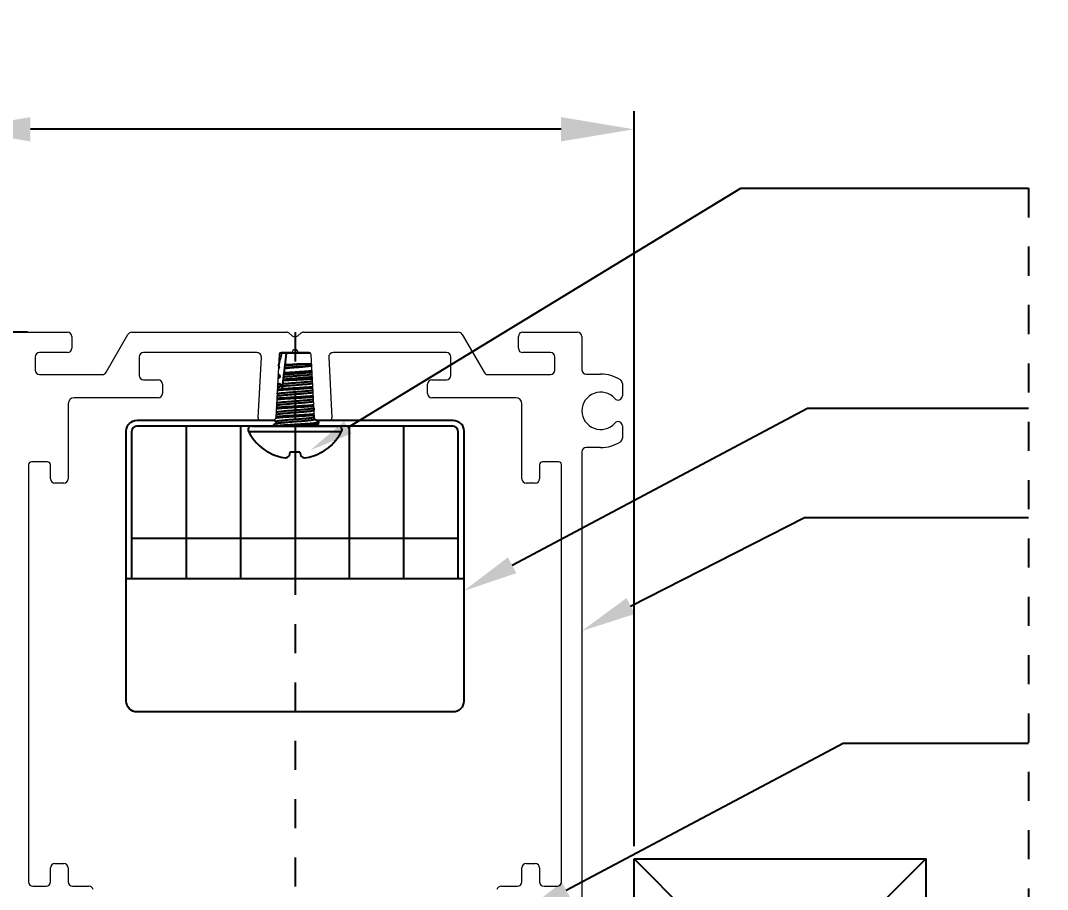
# Model space of a CAD drawing. Extents: x -5.1 to 5.8, y -1.4 to 4.6.
# Drawn here: x -0.941 to 2.579, y 1.59 to 4.568 of the extents above; entities that cross this region are included whole.
import ezdxf
from ezdxf import colors
from ezdxf.entities.mleader import LeaderData, LeaderLine
from ezdxf.math import Vec2, Vec3

# ---------------------------------------------------------------- set-up
doc = ezdxf.new("R2010")
doc.units = 0
doc.header["$LTSCALE"] = 0.5
doc.header["$MEASUREMENT"] = 0
doc.linetypes.add('PHANTOM', pattern=[0.5, 0.25, -0.05, 0.05, -0.05, 0.05, -0.05])
doc.layers.get('Defpoints').update_dxf_attribs({"linetype": 'CONTINUOUS'})
for name, color, linetype in [('Ceiling', 42, 'CONTINUOUS'), ('Driver', 210, 'CONTINUOUS'), ('FAB DWG', 221, 'CONTINUOUS'), ('Hardware', 242, 'CONTINUOUS'), ('Housing', 150, 'CONTINUOUS')]:
    doc.layers.add(name, color=color, linetype=linetype)
doc.layers.add('Construction', color=60, linetype='PHANTOM', plot=False)
doc.layers.add('CUST DWG', color=60, linetype='CONTINUOUS', lineweight=20)
doc.styles.add('LSAD_Standard', font='arial.ttf')
doc.styles.get("Standard").update_dxf_attribs({"font": 'arial.ttf'})
doc.dimstyles.new('LSAD_CustDims', dxfattribs={"dimtxt": 1, "dimasz": 1, "dimexe": 0.0625, "dimexo": 0.042969, "dimgap": 0.0625, "dimtad": 0, "dimtih": 1, "dimtoh": 1, "dimdec": 3, "dimzin": 0, "dimdsep": 46, "dimlunit": 4, "dimtxsty": 'Standard', "dimcen": 0.125, "dimclrd": 256, "dimclre": 256, "dimclrt": 256, "dimadec": 0, "dimazin": 0, "dimtfac": 1, "dimtdec": 3, "dimtix": 1, "dimtofl": 0, "dimtmove": 0, "dimatfit": 3, "dimfxl": 1, "dimfrac": 2, "dimtolj": 1, "dimtzin": 0, "dimarcsym": 0})

# ---------------------------------------------------------------- blocks, each defined once
blk = doc.blocks.new('*D0')
at = {"layer": 'CUST DWG', "lineweight": -2, "ltscale": 0.5, "transparency": 16777216}
for p, q in [((-0.9174, 3.5), (-3.4428, 3.5)), ((-3.3803, 3.25), (-3.3803, 1.3926)), ((-3.3803, 0.2501), (-3.3803, 1.0089)), ((-1.5114, 0.0001), (-3.4428, 0.0001))]:
    blk.add_line(p, q, dxfattribs=at)
at = {"layer": 'CUST DWG', "ltscale": 0.5, "transparency": 16777216}
for points in [[(-3.422, 3.25), (-3.3387, 3.25), (-3.3803, 3.5)], [(-3.422, 0.2501), (-3.3387, 0.2501), (-3.3803, 0.0001)]]:
    blk.add_solid(points, dxfattribs=at)
at = {"layer": 'Defpoints', "color": 0, "ltscale": 0.5, "transparency": 16777216}
for p in [(-3.3803, 3.5), (-0.8744, 3.5), (-1.4684, 0.0001)]:
    blk.add_point(p, dxfattribs=at)
at = {"layer": 'CUST DWG', "ltscale": 0.5, "transparency": 16777216, "insert": (-3.3803, 1.2007), "char_height": 0.25, "attachment_point": 5}
blk.add_mtext('\\A1;3 1/2"', dxfattribs=at)
blk = doc.blocks.new('*D3')
at = {"layer": 'CUST DWG', "lineweight": -2, "ltscale": 0.5, "transparency": 16777216}
for p, q in [((-1.1569, 1.738), (-1.1569, 4.2581)), ((1.1619, 1.738), (1.1619, 4.2581)), ((-1.1569, 4.1956), (-1.4069, 4.1956)), ((0.9119, 4.1956), (-0.9069, 4.1956))]:
    blk.add_line(p, q, dxfattribs=at)
at = {"layer": 'CUST DWG', "ltscale": 0.5, "transparency": 16777216}
for points in [[(-0.9069, 4.2372), (-0.9069, 4.1539), (-1.1569, 4.1956)], [(0.9119, 4.2372), (0.9119, 4.1539), (1.1619, 4.1956)]]:
    blk.add_solid(points, dxfattribs=at)
at = {"layer": 'Defpoints', "color": 0, "ltscale": 0.5, "transparency": 16777216}
for p in [(-1.1569, 4.1956), (-1.1569, 1.695), (1.1619, 1.695)]:
    blk.add_point(p, dxfattribs=at)
at = {"layer": 'CUST DWG', "ltscale": 0.5, "transparency": 16777216, "insert": (-2.6509, 4.1956), "char_height": 0.25, "width": 2.478659, "attachment_point": 5}
blk.add_mtext('\\A1;2 3/8" CEILING OPENING', dxfattribs=at)

msp = doc.modelspace()

# ---------------------------------------------------------------- linework, layer by layer
at = {"layer": 'Ceiling', "ltscale": 0.5, "transparency": 16777216}
for p, q in [((1.1619, 1.695), (2.1619, 0.695)), ((2.1619, 1.695), (1.1619, 0.695))]:
    msp.add_line(p, q, dxfattribs=at)
msp.add_lwpolyline([(1.1619, 1.695), (2.1619, 1.695), (2.1619, 0.695), (1.1619, 0.695)], close=True, dxfattribs=at)
at = {"layer": 'Construction', "ltscale": 0.5, "transparency": 16777216}
for p, q in [((2.514, 3.9933), (2.5139, -1.27)), ((0, 3.4996), (0, 0))]:
    msp.add_line(p, q, dxfattribs=at)
at = {"layer": 'Driver', "transparency": 16777216}
for p, q in [((0.5408, 3.1784), (-0.5422, 3.1784)), ((-0.3731, 3.1784), (-0.3731, 2.6551)), ((-0.1869, 3.1784), (-0.1869, 2.6551)), ((0, 3.1784), (0, 2.6551)), ((0.1855, 3.1784), (0.1855, 2.6551)), ((0.3717, 3.1784), (0.3717, 2.6551)), ((-0.5592, 2.6551), (-0.5592, 3.1614)), ((0.5578, 3.1614), (0.5578, 2.6551)), ((0.5578, 2.7931), (-0.5592, 2.7931)), ((0.5778, 2.6551), (-0.5792, 2.6551))]:
    msp.add_line(p, q, dxfattribs=at)
msp.add_lwpolyline([(0.0716, 3.1984), (0.5415, 3.1984, -0.414214), (0.5785, 3.1614), (0.5785, 2.2354, -0.414214), (0.5415, 2.1984), (-0.5415, 2.1984, -0.414214), (-0.5785, 2.2354), (-0.5785, 3.1614, -0.414214), (-0.5415, 3.1984), (-0.0732, 3.1984)], format="xyb", dxfattribs=at)
for centre, start, end in [((-0.5422, 3.1614), 90, 180), ((0.5408, 3.1614), 0, 90)]:
    msp.add_arc(centre, 0.017, start, end, dxfattribs=at)
at = {"layer": 'Hardware', "linetype": 'Continuous', "lineweight": 25, "transparency": 16777216}
for p, q in [((-0.0462, 3.4284), (-0.0523, 3.4284)), ((-0.0289, 3.4284), (-0.0462, 3.4284)), ((0.0523, 3.4284), (-0.0289, 3.4284)), ((-0.035, 3.3787), (-0.034, 3.3866)), ((0.0566, 3.391), (0.0226, 3.391)), ((-0.0389, 3.347), (-0.0379, 3.355)), ((-0.0372, 3.3604), (-0.0353, 3.3765)), ((-0.0428, 3.3154), (-0.0418, 3.3233)), ((-0.0405, 3.3336), (-0.0399, 3.3392)), ((-0.0443, 3.3034), (-0.0612, 3.3034)), ((-0.0443, 3.3034), (-0.0439, 3.3064)), ((0.0651, 3.2331), (0.0651, 3.2405)), ((0.0651, 3.2018), (0.0651, 3.2093)), ((-0.148, 3.1784), (0.148, 3.1784)), ((-0.0651, 3.194), (-0.0651, 3.1866)), ((0.082, 3.1881), (0.082, 3.1921)), ((-0.1595, 3.1592), (0.1595, 3.1592)), ((-0.0948, 3.0903), (-0.0933, 3.0903)), ((-0.0193, 3.0758), (-0.0167, 3.0903)), ((-0.0167, 3.0903), (0.0167, 3.0903)), ((0.0167, 3.0903), (0.0193, 3.0758)), ((0.0933, 3.0903), (0.0948, 3.0903))]:
    msp.add_line(p, q, dxfattribs=at)
for centre, radius, start, end in [((-0.148, 3.1653), 0.013, 90, 207.9938), ((0.148, 3.1653), 0.013, 332.0062, 90), ((0, 3.244), 0.1806, 207.9938, 238.3387), ((0, 3.244), 0.1806, 301.6613, 332.0062), ((-0.0004, 3.2462), 0.1815, 239.229, 249.8813), ((-0.0169, 3.2198), 0.1512, 252.3082, 263.939), ((-0.0439, 3.1111), 0.0431, 284.8076, 304.868), ((0.0439, 3.1111), 0.0431, 235.132, 255.1924), ((0.0169, 3.2198), 0.1512, 276.061, 287.6918), ((0.0004, 3.2462), 0.1815, 290.1187, 300.771)]:
    msp.add_arc(centre, radius, start, end, dxfattribs=at)
for start_param, end_param in [(5.267834, 5.285097), (5.338078, 5.356179), (5.412021, 5.431208)]:
    msp.add_ellipse((0, 3.6638), major_axis=(0, -0.5301), ratio=0.122785, start_param=start_param, end_param=end_param, dxfattribs=at)
for points in [[(-0.0462, 3.4284), (-0.0499, 3.414), (-0.0536, 3.3996), (-0.0573, 3.3851)], [(-0.034, 3.3873), (-0.0323, 3.401), (-0.0306, 3.4147), (-0.0289, 3.4284)], [(-0.0573, 3.3851), (-0.0567, 3.3848), (-0.056, 3.3846), (-0.0553, 3.3843)], [(-0.057, 3.384), (-0.0564, 3.3841), (-0.0559, 3.3842), (-0.0553, 3.3843)], [(-0.034, 3.3866), (-0.034, 3.3868), (-0.034, 3.387), (-0.034, 3.3873)], [(0.0226, 3.391), (0.0153, 3.3905), (0.0078, 3.39), (0, 3.3896)], [(0, 3.3893), (0.0074, 3.3898), (0.0152, 3.3904), (0.0226, 3.391)], [(-0.0593, 3.3561), (-0.0571, 3.3551), (-0.055, 3.3542), (-0.0528, 3.3533)], [(-0.0521, 3.3456), (-0.0544, 3.3444), (-0.0568, 3.3431), (-0.0592, 3.3418)], [(-0.0547, 3.3765), (-0.0556, 3.376), (-0.0565, 3.3755), (-0.0574, 3.375)], [(-0.0574, 3.3762), (-0.0565, 3.3763), (-0.0556, 3.3764), (-0.0547, 3.3765)], [(-0.0353, 3.3765), (-0.0352, 3.3772), (-0.0351, 3.3779), (-0.035, 3.3787)], [(-0.0605, 3.3267), (-0.057, 3.3252), (-0.0534, 3.3238), (-0.0498, 3.3224)], [(-0.0603, 3.321), (-0.0577, 3.3215), (-0.0543, 3.3219), (-0.0498, 3.3224)], [(-0.0399, 3.3392), (-0.0277, 3.3402), (-0.0139, 3.3413), (0, 3.3423)], [(0.0645, 3.2402), (0.0645, 3.2402), (0.0645, 3.2402), (0.0646, 3.2402)], [(-0.0645, 3.2182), (-0.0649, 3.2179), (-0.0654, 3.2176), (-0.0658, 3.2174)], [(-0.0654, 3.2251), (-0.0653, 3.225), (-0.0652, 3.225), (-0.0651, 3.2249)], [(0.0645, 3.2089), (0.0651, 3.2093), (0.0656, 3.2096), (0.0662, 3.2099)]]:
    msp.add_open_spline(points, degree=3, dxfattribs=at)
for points, knots in [([(-0.0353, 3.3765), (-0.0299, 3.377), (-0.0242, 3.3776), (-0.0124, 3.3786), (-0.0062, 3.3792), (0, 3.3796)], [0, 0, 0, 0, 0.5, 0.5, 1, 1, 1, 1]), ([(-0.035, 3.3787), (-0.0297, 3.3792), (-0.0239, 3.3797), (-0.012, 3.3806), (-0.0059, 3.3811), (0, 3.3815)], [0, 0, 0, 0, 0.5, 0.5, 1, 1, 1, 1]), ([(0, 3.3896), (-0.006, 3.3892), (-0.0118, 3.3888), (-0.0233, 3.3881), (-0.0288, 3.3877), (-0.034, 3.3873)], [0, 0, 0, 0, 0.5, 0.5, 1, 1, 1, 1]), ([(-0.034, 3.3866), (-0.0288, 3.3871), (-0.0232, 3.3876), (-0.0116, 3.3885), (-0.0057, 3.3889), (0, 3.3893)], [0, 0, 0, 0, 0.5, 0.5, 1, 1, 1, 1]), ([(0, 3.3815), (0.0081, 3.3821), (0.0167, 3.3827), (0.0328, 3.3841), (0.0402, 3.3848), (0.0492, 3.3858), (0.0519, 3.3861), (0.0551, 3.3865), (0.056, 3.3867), (0.0568, 3.3868)], [0, 0, 0, 0, 0.25, 0.25, 0.5, 0.5, 0.625, 0.625, 0.675609, 0.675609, 0.675609, 0.675609]), ([(0, 3.3796), (0.0018, 3.3798), (0.0055, 3.3801), (0.0109, 3.3805), (0.0163, 3.381), (0.0217, 3.3815), (0.0269, 3.382), (0.0319, 3.3826), (0.0368, 3.3831), (0.0414, 3.3836), (0.0456, 3.3841), (0.0495, 3.3846), (0.0531, 3.3852), (0.0555, 3.3855), (0.0567, 3.3857), (0.0569, 3.3857)], [0, 0, 0, 0, 0.048648, 0.0972962, 0.1472754, 0.1972547, 0.2473158, 0.2973769, 0.3488876, 0.4003983, 0.4505383, 0.5006782, 0.5522771, 0.6038759, 0.6151307, 0.6151307, 0.6151307, 0.6151307]), ([(-0.059, 3.3446), (-0.0583, 3.3448), (-0.0562, 3.3451), (-0.0536, 3.3454), (-0.0521, 3.3456)], [0.5877593, 0.5877593, 0.5877593, 0.5877593, 0.7529688, 1, 1, 1, 1]), ([(-0.0586, 3.3525), (-0.0584, 3.3526), (-0.0582, 3.3526), (-0.0564, 3.3529), (-0.0547, 3.3531), (-0.0528, 3.3533)], [0.7097901, 0.7097901, 0.7097901, 0.7097901, 0.75, 0.75, 1, 1, 1, 1]), ([(-0.0399, 3.3392), (-0.0398, 3.3396), (-0.0398, 3.34), (-0.0397, 3.3404), (-0.0396, 3.3411), (-0.0395, 3.3419), (-0.0394, 3.3427), (-0.0392, 3.3442), (-0.0391, 3.3456), (-0.0389, 3.347)], [0.0000695081, 0.0000695081, 0.0000695081, 0.0000695081, 0.0001386637, 0.0001386637, 0.0001386637, 0.0002773283, 0.0002773283, 0.0002773283, 0.0005446923, 0.0005446923, 0.0005446923, 0.0005446923]), ([(-0.0389, 3.347), (-0.0332, 3.3476), (-0.0268, 3.3482), (-0.0135, 3.3493), (-0.0066, 3.3498), (0, 3.3503)], [0, 0, 0, 0, 0.5, 0.5, 1, 1, 1, 1]), ([(-0.0379, 3.355), (-0.0378, 3.3561), (-0.0376, 3.3572), (-0.0375, 3.3583), (-0.0374, 3.359), (-0.0373, 3.3597), (-0.0372, 3.3604)], [0, 0, 0, 0, 0.0001874354, 0.0001874354, 0.0001874354, 0.0003074882, 0.0003074882, 0.0003074882, 0.0003074882]), ([(-0.0379, 3.355), (-0.0323, 3.3555), (-0.0261, 3.3561), (-0.0131, 3.3571), (-0.0064, 3.3576), (0, 3.3581)], [0, 0, 0, 0, 0.5, 0.5, 1, 1, 1, 1]), ([(0, 3.3627), (-0.0065, 3.3624), (-0.013, 3.362), (-0.0256, 3.3612), (-0.0316, 3.3608), (-0.0372, 3.3604)], [0, 0, 0, 0, 0.5, 0.5, 1, 1, 1, 1]), ([(0.0579, 3.3667), (0.0575, 3.3667), (0.0559, 3.3665), (0.0529, 3.3663), (0.0487, 3.3659), (0.0441, 3.3655), (0.0392, 3.3652), (0.034, 3.3648), (0.0286, 3.3644), (0.0228, 3.364), (0.0162, 3.3636), (0.0085, 3.3632), (0.0029, 3.3629), (0, 3.3627)], [0.4022484, 0.4022484, 0.4022484, 0.4022484, 0.419958, 0.4726258, 0.5252936, 0.5794574, 0.6336212, 0.686859, 0.7400967, 0.7948807, 0.8496647, 0.9243125, 1, 1, 1, 1]), ([(0, 3.3581), (0.0028, 3.3583), (0.0083, 3.3587), (0.0167, 3.3593), (0.0248, 3.36), (0.0326, 3.3607), (0.0399, 3.3614), (0.0463, 3.362), (0.0519, 3.3627), (0.0556, 3.3632), (0.0575, 3.3634), (0.058, 3.3635)], [0, 0, 0, 0, 0.0884382, 0.1792117, 0.2716125, 0.3648493, 0.4580862, 0.550487, 0.6412605, 0.7296987, 0.7674109, 0.7674109, 0.7674109, 0.7674109]), ([(0, 3.3503), (0.0081, 3.3508), (0.0167, 3.3515), (0.0328, 3.3529), (0.0402, 3.3536), (0.0492, 3.3546), (0.0519, 3.3549), (0.0558, 3.3554), (0.0572, 3.3556), (0.0585, 3.3558)], [0, 0, 0, 0, 0.25, 0.25, 0.5, 0.5, 0.625, 0.625, 0.7115716, 0.7115716, 0.7115716, 0.7115716]), ([(0, 3.3423), (0.0036, 3.3425), (0.0091, 3.3429), (0.0164, 3.3435), (0.022, 3.3439), (0.0279, 3.3444), (0.0338, 3.3449), (0.0396, 3.3454), (0.0451, 3.346), (0.0502, 3.3465), (0.0548, 3.347), (0.0576, 3.3473), (0.0589, 3.3475)], [0, 0, 0, 0, 0.0834251, 0.1260067, 0.1685884, 0.2182514, 0.2679144, 0.3190165, 0.3701187, 0.4198424, 0.4695662, 0.5164043, 0.5164043, 0.5164043, 0.5164043]), ([(-0.049, 3.3147), (-0.0524, 3.313), (-0.0557, 3.3113), (-0.0591, 3.3095), (-0.0597, 3.3092), (-0.0603, 3.3089), (-0.061, 3.3086)], [0, 0, 0, 0, 0.0002885862, 0.0002885862, 0.0002885862, 0.0003427105, 0.0003427105, 0.0003427105, 0.0003427105]), ([(-0.0607, 3.3131), (-0.0602, 3.3132), (-0.0584, 3.3135), (-0.0547, 3.314), (-0.0509, 3.3145), (-0.049, 3.3147)], [0.397005, 0.397005, 0.397005, 0.397005, 0.5169233, 0.7561037, 1, 1, 1, 1]), ([(-0.0439, 3.3064), (-0.0438, 3.3072), (-0.0437, 3.308), (-0.0436, 3.3087), (-0.0435, 3.3099), (-0.0433, 3.311), (-0.0432, 3.3122), (-0.043, 3.3133), (-0.0429, 3.3144), (-0.0428, 3.3154)], [0, 0, 0, 0, 0.0001386643, 0.0001386643, 0.0001386643, 0.0003506124, 0.0003506124, 0.0003506124, 0.0005626753, 0.0005626753, 0.0005626753, 0.0005626753]), ([(-0.0439, 3.3064), (-0.0372, 3.3069), (-0.0299, 3.3074), (-0.015, 3.3084), (-0.0074, 3.3088), (0, 3.3092)], [0, 0, 0, 0, 0.5, 0.5, 1, 1, 1, 1]), ([(-0.0428, 3.3154), (-0.0369, 3.316), (-0.0299, 3.3167), (-0.0151, 3.3179), (-0.0074, 3.3185), (0, 3.319)], [0, 0, 0, 0, 0.5, 0.5, 1, 1, 1, 1]), ([(-0.0418, 3.3233), (-0.0416, 3.325), (-0.0414, 3.3268), (-0.0412, 3.3286), (-0.041, 3.3295), (-0.0409, 3.3304), (-0.0408, 3.3313), (-0.0407, 3.3321), (-0.0406, 3.3328), (-0.0405, 3.3336)], [0, 0, 0, 0, 0.0003045363, 0.0003045363, 0.0003045363, 0.0004568481, 0.0004568481, 0.0004568481, 0.000587397, 0.000587397, 0.000587397, 0.000587397]), ([(-0.0418, 3.3233), (-0.0359, 3.3239), (-0.0291, 3.3245), (-0.0147, 3.3258), (-0.0072, 3.3263), (0, 3.3268)], [0, 0, 0, 0, 0.5, 0.5, 1, 1, 1, 1]), ([(0, 3.3359), (-0.0071, 3.3355), (-0.0141, 3.3352), (-0.0277, 3.3344), (-0.0344, 3.334), (-0.0405, 3.3336)], [0, 0, 0, 0, 0.5, 0.5, 1, 1, 1, 1]), ([(0.0593, 3.3395), (0.0582, 3.3394), (0.0555, 3.3392), (0.0509, 3.3388), (0.0456, 3.3385), (0.04, 3.3381), (0.034, 3.3377), (0.0278, 3.3373), (0.0201, 3.3369), (0.0108, 3.3364), (0.0036, 3.336), (0, 3.3359)], [0.4627175, 0.4627175, 0.4627175, 0.4627175, 0.5038226, 0.5579182, 0.6120137, 0.6652134, 0.718413, 0.7731576, 0.8279021, 0.9131695, 1, 1, 1, 1]), ([(0, 3.3268), (0.0028, 3.327), (0.0083, 3.3274), (0.0167, 3.3281), (0.0248, 3.3287), (0.0326, 3.3294), (0.0399, 3.3301), (0.0463, 3.3308), (0.0519, 3.3314), (0.0564, 3.332), (0.0587, 3.3324), (0.0597, 3.3326)], [0, 0, 0, 0, 0.0884352, 0.1792057, 0.2716034, 0.3648371, 0.4580708, 0.5504685, 0.641239, 0.7296742, 0.8086575, 0.8086575, 0.8086575, 0.8086575]), ([(0, 3.319), (0.0081, 3.3196), (0.0167, 3.3202), (0.0328, 3.3216), (0.0402, 3.3223), (0.0492, 3.3233), (0.0519, 3.3236), (0.0565, 3.3242), (0.0584, 3.3245), (0.0601, 3.3248), (0.0601, 3.3248), (0.0601, 3.3248)], [0, 0, 0, 0, 0.25, 0.25, 0.5, 0.5, 0.625, 0.625, 0.75, 0.75, 0.7515923, 0.7515923, 0.7515923, 0.7515923]), ([(0, 3.3092), (0.0035, 3.3094), (0.0105, 3.3098), (0.021, 3.3105), (0.0313, 3.3112), (0.0411, 3.3118), (0.0502, 3.3125), (0.0566, 3.3131), (0.0599, 3.3134), (0.0607, 3.3134)], [0, 0, 0, 0, 0.0755779, 0.1531431, 0.2320928, 0.3117535, 0.3914142, 0.4703638, 0.4962276, 0.4962276, 0.4962276, 0.4962276]), ([(0, 3.3053), (0.0102, 3.3059), (0.021, 3.3066), (0.0413, 3.3079), (0.0507, 3.3087), (0.0592, 3.3094), (0.06, 3.3095), (0.0609, 3.3095)], [0, 0, 0, 0, 0.25, 0.25, 0.5, 0.5, 0.529983, 0.529983, 0.529983, 0.529983]), ([(-0.063, 3.2697), (-0.0615, 3.2698), (-0.0575, 3.2702), (-0.0502, 3.2708), (-0.0411, 3.2715), (-0.0313, 3.2722), (-0.021, 3.2729), (-0.0105, 3.2735), (-0.0035, 3.2739), (0, 3.2741)], [0.47809, 0.47809, 0.47809, 0.47809, 0.5296362, 0.6085858, 0.6882465, 0.7679072, 0.8468569, 0.9244221, 1, 1, 1, 1]), ([(-0.0628, 3.2736), (-0.0614, 3.2737), (-0.0598, 3.2739), (-0.0507, 3.2747), (-0.0413, 3.2754), (-0.021, 3.2768), (-0.0103, 3.2774), (0, 3.278)], [0.4473601, 0.4473601, 0.4473601, 0.4473601, 0.5, 0.5, 0.75, 0.75, 1, 1, 1, 1]), ([(-0.0624, 3.2814), (-0.0617, 3.2816), (-0.06, 3.282), (-0.0565, 3.2826), (-0.0519, 3.2831), (-0.0463, 3.2838), (-0.0399, 3.2845), (-0.0326, 3.2852), (-0.0248, 3.2858), (-0.0167, 3.2865), (-0.0083, 3.2872), (-0.0028, 3.2876), (0, 3.2878)], [0.1069577, 0.1069577, 0.1069577, 0.1069577, 0.1818961, 0.2703307, 0.3587653, 0.4495352, 0.5419323, 0.6351653, 0.7283984, 0.8207955, 0.9115654, 1, 1, 1, 1]), ([(-0.062, 3.2893), (-0.0614, 3.2895), (-0.0608, 3.2896), (-0.0584, 3.2901), (-0.0565, 3.2904), (-0.0519, 3.2909), (-0.0492, 3.2913), (-0.0402, 3.2923), (-0.0328, 3.293), (-0.0167, 3.2944), (-0.0081, 3.295), (0, 3.2956)], [0.1944475, 0.1944475, 0.1944475, 0.1944475, 0.25, 0.25, 0.375, 0.375, 0.5, 0.5, 0.75, 0.75, 1, 1, 1, 1]), ([(-0.0614, 3.3011), (-0.0603, 3.3012), (-0.0568, 3.3015), (-0.0502, 3.302), (-0.0411, 3.3027), (-0.0313, 3.3034), (-0.021, 3.3041), (-0.0105, 3.3047), (-0.0035, 3.3051), (0, 3.3053)], [0.4966508, 0.4966508, 0.4966508, 0.4966508, 0.5296362, 0.6085858, 0.6882465, 0.7679072, 0.8468569, 0.9244221, 1, 1, 1, 1]), ([(0, 3.2956), (0.0028, 3.2958), (0.0083, 3.2962), (0.0167, 3.2968), (0.0248, 3.2975), (0.0326, 3.2982), (0.0399, 3.2989), (0.0463, 3.2995), (0.0519, 3.3002), (0.0565, 3.3008), (0.0595, 3.3013), (0.0609, 3.3015), (0.0613, 3.3016)], [0, 0, 0, 0, 0.0884346, 0.1792045, 0.2716016, 0.3648347, 0.4580677, 0.5504648, 0.6412347, 0.7296693, 0.8181039, 0.8560364, 0.8560364, 0.8560364, 0.8560364]), ([(0, 3.2878), (0.0081, 3.2883), (0.0167, 3.289), (0.0328, 3.2904), (0.0402, 3.2911), (0.0492, 3.2921), (0.0519, 3.2924), (0.0565, 3.293), (0.0584, 3.2933), (0.0607, 3.2937), (0.0612, 3.2938), (0.0617, 3.2939)], [0, 0, 0, 0, 0.25, 0.25, 0.5, 0.5, 0.625, 0.625, 0.75, 0.75, 0.7978714, 0.7978714, 0.7978714, 0.7978714]), ([(0, 3.278), (0.0035, 3.2782), (0.0105, 3.2786), (0.021, 3.2792), (0.0313, 3.2799), (0.0411, 3.2806), (0.0502, 3.2813), (0.0572, 3.2819), (0.061, 3.2822), (0.0623, 3.2823)], [0, 0, 0, 0, 0.0755779, 0.1531431, 0.2320928, 0.3117535, 0.3914142, 0.4703638, 0.5143498, 0.5143498, 0.5143498, 0.5143498]), ([(0, 3.2741), (0.0102, 3.2747), (0.021, 3.2753), (0.0413, 3.2767), (0.0507, 3.2774), (0.0598, 3.2782), (0.0612, 3.2783), (0.0626, 3.2784)], [0, 0, 0, 0, 0.25, 0.25, 0.5, 0.5, 0.5495258, 0.5495258, 0.5495258, 0.5495258]), ([(-0.0647, 3.2383), (-0.0627, 3.2385), (-0.0581, 3.2389), (-0.0502, 3.2395), (-0.0411, 3.2402), (-0.0313, 3.2409), (-0.021, 3.2416), (-0.0105, 3.2422), (-0.0035, 3.2426), (0, 3.2428)], [0.4588053, 0.4588053, 0.4588053, 0.4588053, 0.5296362, 0.6085858, 0.6882465, 0.7679072, 0.8468569, 0.9244221, 1, 1, 1, 1]), ([(-0.0645, 3.2494), (-0.064, 3.2496), (-0.063, 3.2501), (-0.0602, 3.2507), (-0.0565, 3.2513), (-0.0519, 3.2519), (-0.0463, 3.2525), (-0.0399, 3.2532), (-0.0326, 3.2539), (-0.0248, 3.2546), (-0.0167, 3.2553), (-0.0083, 3.2559), (-0.0028, 3.2563), (0, 3.2565)], [0, 0, 0, 0, 0.091126, 0.181896, 0.270331, 0.358765, 0.449535, 0.541932, 0.635165, 0.728398, 0.820796, 0.911565, 1, 1, 1, 1]), ([(-0.0645, 3.2422), (-0.0626, 3.2424), (-0.0605, 3.2426), (-0.0507, 3.2434), (-0.0413, 3.2441), (-0.021, 3.2455), (-0.0103, 3.2462), (0, 3.2467)], [0.4266281, 0.4266281, 0.4266281, 0.4266281, 0.5, 0.5, 0.75, 0.75, 1, 1, 1, 1]), ([(-0.0637, 3.2576), (-0.0628, 3.2579), (-0.0616, 3.2582), (-0.0584, 3.2588), (-0.0565, 3.2591), (-0.0519, 3.2597), (-0.0492, 3.26), (-0.0402, 3.261), (-0.0328, 3.2617), (-0.0167, 3.2631), (-0.0081, 3.2638), (0, 3.2643)], [0.1303493, 0.1303493, 0.1303493, 0.1303493, 0.25, 0.25, 0.375, 0.375, 0.5, 0.5, 0.75, 0.75, 1, 1, 1, 1]), ([(0, 3.2643), (0.0028, 3.2645), (0.0083, 3.2649), (0.0167, 3.2656), (0.0248, 3.2662), (0.0326, 3.2669), (0.0399, 3.2676), (0.0463, 3.2683), (0.0519, 3.2689), (0.0565, 3.2695), (0.0602, 3.2701), (0.0622, 3.2706), (0.0629, 3.2708), (0.063, 3.2708)], [0, 0, 0, 0, 0.0884346, 0.1792045, 0.2716016, 0.3648347, 0.4580677, 0.5504648, 0.6412347, 0.7296693, 0.8181039, 0.9088738, 0.9162066, 0.9162066, 0.9162066, 0.9162066]), ([(0, 3.2565), (0.0081, 3.2571), (0.0167, 3.2577), (0.0328, 3.2591), (0.0402, 3.2598), (0.0492, 3.2608), (0.0519, 3.2611), (0.0565, 3.2617), (0.0584, 3.262), (0.0614, 3.2626), (0.0625, 3.2629), (0.0634, 3.2631)], [0, 0, 0, 0, 0.25, 0.25, 0.5, 0.5, 0.625, 0.625, 0.75, 0.75, 0.8565341, 0.8565341, 0.8565341, 0.8565341]), ([(0, 3.2467), (0.0035, 3.2469), (0.0105, 3.2473), (0.021, 3.248), (0.0313, 3.2487), (0.0411, 3.2493), (0.0502, 3.25), (0.0579, 3.2507), (0.0622, 3.2511), (0.064, 3.2512)], [0, 0, 0, 0, 0.0755779, 0.1531431, 0.2320928, 0.3117535, 0.3914142, 0.4703638, 0.5331387, 0.5331387, 0.5331387, 0.5331387]), ([(0, 3.2428), (0.0102, 3.2434), (0.021, 3.2441), (0.0413, 3.2454), (0.0507, 3.2462), (0.0604, 3.247), (0.0624, 3.2472), (0.0642, 3.2474)], [0, 0, 0, 0, 0.25, 0.25, 0.5, 0.5, 0.5699045, 0.5699045, 0.5699045, 0.5699045]), ([(0, 3.2331), (0.0028, 3.2333), (0.0083, 3.2337), (0.0167, 3.2343), (0.0248, 3.235), (0.0326, 3.2357), (0.0399, 3.2364), (0.0463, 3.237), (0.0519, 3.2377), (0.0565, 3.2383), (0.0602, 3.2389), (0.063, 3.2395), (0.064, 3.24), (0.0645, 3.2402)], [0, 0, 0, 0, 0.088435, 0.179204, 0.271602, 0.364835, 0.458068, 0.550465, 0.641235, 0.729669, 0.818104, 0.908874, 1, 1, 1, 1]), ([(-0.0664, 3.2069), (-0.066, 3.2069), (-0.0635, 3.2071), (-0.0584, 3.2076), (-0.0502, 3.2083), (-0.0411, 3.209), (-0.0313, 3.2097), (-0.021, 3.2104), (-0.0105, 3.211), (0, 3.2116), (0.0105, 3.2122), (0.021, 3.2128), (0.0313, 3.2135), (0.0411, 3.2142), (0.0502, 3.2149), (0.0584, 3.2156), (0.0633, 3.216), (0.0657, 3.2162), (0.0659, 3.2163)], [0.2266781, 0.2266781, 0.2266781, 0.2266781, 0.2335969, 0.2736769, 0.3144723, 0.3556351, 0.3967979, 0.4375932, 0.4776732, 0.5167263, 0.5557794, 0.5958594, 0.6366548, 0.6778175, 0.7189803, 0.7597757, 0.7998557, 0.8036135, 0.8036135, 0.8036135, 0.8036135]), ([(-0.0661, 3.2108), (-0.0658, 3.2108), (-0.0634, 3.2111), (-0.0584, 3.2115), (-0.0502, 3.2122), (-0.0411, 3.2129), (-0.0313, 3.2136), (-0.021, 3.2143), (-0.0105, 3.2149), (0, 3.2155), (0.0105, 3.2161), (0.021, 3.2167), (0.0313, 3.2174), (0.0411, 3.2181), (0.0502, 3.2188), (0.0584, 3.2195), (0.0632, 3.2199), (0.0655, 3.2201), (0.0656, 3.2201)], [0.1945506, 0.1945506, 0.1945506, 0.1945506, 0.2001443, 0.2402243, 0.2810197, 0.3221825, 0.3633452, 0.4041406, 0.4442206, 0.4832737, 0.5223268, 0.5624068, 0.6032021, 0.6443649, 0.6855277, 0.7263231, 0.7664031, 0.7688661, 0.7688661, 0.7688661, 0.7688661]), ([(-0.0651, 3.2253), (-0.0651, 3.226), (-0.0633, 3.2267), (-0.0584, 3.2276), (-0.0565, 3.2279), (-0.0519, 3.2284), (-0.0492, 3.2288), (-0.0402, 3.2298), (-0.0328, 3.2305), (-0.0167, 3.2319), (-0.0081, 3.2325), (0, 3.2331)], [0, 0, 0, 0, 0.25, 0.25, 0.375, 0.375, 0.5, 0.5, 0.75, 0.75, 1, 1, 1, 1]), ([(-0.0651, 3.194), (-0.065, 3.1942), (-0.0647, 3.1947), (-0.063, 3.1954), (-0.0602, 3.196), (-0.0565, 3.1966), (-0.0519, 3.1972), (-0.0463, 3.1978), (-0.0399, 3.1985), (-0.0326, 3.1992), (-0.0248, 3.1999), (-0.0167, 3.2006), (-0.0083, 3.2012), (0, 3.2018), (0.0083, 3.2024), (0.0167, 3.2031), (0.0248, 3.2037), (0.0326, 3.2044), (0.0399, 3.2051), (0.0463, 3.2058), (0.0519, 3.2064), (0.0565, 3.207), (0.0602, 3.2076), (0.063, 3.2083), (0.064, 3.2087), (0.0645, 3.2089)], [0, 0, 0, 0, 0.044513, 0.088627, 0.131964, 0.174187, 0.216409, 0.259746, 0.30386, 0.348373, 0.392887, 0.437001, 0.480338, 0.52256, 0.564782, 0.608119, 0.652233, 0.696747, 0.74126, 0.785374, 0.828711, 0.870933, 0.913156, 0.956493, 1, 1, 1, 1]), ([(-0.0645, 3.2182), (-0.064, 3.2184), (-0.063, 3.2188), (-0.0602, 3.2195), (-0.0565, 3.2201), (-0.0519, 3.2206), (-0.0463, 3.2213), (-0.0399, 3.222), (-0.0326, 3.2227), (-0.0248, 3.2233), (-0.0167, 3.224), (-0.0083, 3.2247), (0, 3.2253), (0.0083, 3.2258), (0.0167, 3.2265), (0.0248, 3.2272), (0.0326, 3.2279), (0.0399, 3.2286), (0.0463, 3.2292), (0.0519, 3.2299), (0.0565, 3.2305), (0.0602, 3.2311), (0.063, 3.2317), (0.0647, 3.2324), (0.065, 3.2328), (0.0651, 3.2331)], [0, 0, 0, 0, 0.043507, 0.086844, 0.129067, 0.171289, 0.214626, 0.25874, 0.303253, 0.347767, 0.391881, 0.435218, 0.47744, 0.519662, 0.562999, 0.607113, 0.651627, 0.69614, 0.740254, 0.783591, 0.825813, 0.868036, 0.911373, 0.955487, 1, 1, 1, 1]), ([(-0.0645, 3.1869), (-0.0673, 3.1853), (-0.0722, 3.1824), (-0.0771, 3.1796), (-0.0791, 3.1784)], [0, 0, 0, 0, 0.581253, 1, 1, 1, 1]), ([(-0.076, 3.1784), (-0.0745, 3.1786), (-0.0716, 3.179), (-0.0656, 3.1796), (-0.0585, 3.1803), (-0.0502, 3.1809), (-0.0411, 3.1816), (-0.0313, 3.1823), (-0.021, 3.183), (-0.0105, 3.1837), (0, 3.1842), (0.0105, 3.1848), (0.021, 3.1855), (0.0313, 3.1862), (0.0411, 3.1868), (0.0502, 3.1875), (0.0584, 3.1882), (0.0654, 3.1889), (0.0712, 3.1895), (0.0759, 3.19), (0.0794, 3.1907), (0.0815, 3.1914), (0.0823, 3.192), (0.0817, 3.1924), (0.0814, 3.1926)], [0, 0, 0, 0, 0.045798, 0.09143, 0.138306, 0.184574, 0.231258, 0.277942, 0.32421, 0.369667, 0.413958, 0.45825, 0.503707, 0.549975, 0.596659, 0.643343, 0.689611, 0.735068, 0.779359, 0.823651, 0.869108, 0.915375, 0.96206, 1, 1, 1, 1]), ([(-0.0733, 3.1985), (-0.0732, 3.1984), (-0.0705, 3.1968), (-0.0677, 3.1952), (-0.0651, 3.1937)], [0.497943, 0.497943, 0.497943, 0.497943, 0.5186033, 1, 1, 1, 1]), ([(-0.0645, 3.1869), (-0.064, 3.1871), (-0.063, 3.1876), (-0.0602, 3.1882), (-0.0565, 3.1888), (-0.0519, 3.1894), (-0.0463, 3.19), (-0.0399, 3.1907), (-0.0326, 3.1914), (-0.0248, 3.1921), (-0.0167, 3.1928), (-0.0083, 3.1934), (0, 3.194), (0.0083, 3.1946), (0.0167, 3.1952), (0.0248, 3.1959), (0.0326, 3.1966), (0.0399, 3.1973), (0.0463, 3.198), (0.0519, 3.1986), (0.0565, 3.1992), (0.0602, 3.1998), (0.063, 3.2005), (0.0647, 3.2011), (0.065, 3.2016), (0.0651, 3.2018)], [0, 0, 0, 0, 0.043507, 0.086844, 0.129067, 0.171289, 0.214626, 0.25874, 0.303253, 0.347767, 0.391881, 0.435218, 0.47744, 0.519662, 0.562999, 0.607113, 0.651627, 0.69614, 0.740254, 0.783591, 0.825813, 0.868036, 0.911373, 0.955487, 1, 1, 1, 1]), ([(-0.0318, 3.1784), (-0.0255, 3.1788), (-0.0189, 3.1792), (-0.0057, 3.18), (0.0007, 3.1804), (0.0138, 3.1811), (0.0205, 3.1815), (0.0334, 3.1824), (0.0396, 3.1828), (0.0511, 3.1837), (0.0563, 3.1841), (0.0654, 3.1849), (0.0691, 3.1853), (0.0783, 3.1864), (0.082, 3.1873), (0.082, 3.1881)], [0, 0, 0, 0, 0.125, 0.125, 0.25, 0.25, 0.375, 0.375, 0.5, 0.5, 0.625, 0.625, 0.75, 0.75, 1, 1, 1, 1]), ([(0.0815, 3.1926), (0.0787, 3.1943), (0.0732, 3.1975), (0.0677, 3.2006), (0.0651, 3.2022)], [0, 0, 0, 0, 0.5186033, 1, 1, 1, 1]), ([(0.0656, 3.1784), (0.0677, 3.1796), (0.073, 3.1827), (0.0783, 3.1857), (0.0815, 3.1876)], [0, 0, 0, 0, 0.396595, 1, 1, 1, 1])]:
    msp.add_open_spline(points, degree=3, knots=knots, dxfattribs=at)
at = {"layer": 'Housing', "linetype": 'Continuous', "lineweight": 15, "transparency": 16777216}
for p, q in [((-0.9684, 3.4999), (-0.7804, 3.5)), ((-0.7654, 3.485), (-0.7654, 3.445)), ((-0.6477, 3.3625), (-0.5726, 3.4925)), ((-0.5596, 3.5), (-0.0293, 3.5)), ((-0.0197, 3.4965), (-0.0096, 3.4881)), ((0.0096, 3.4881), (0.0197, 3.4965)), ((0.0293, 3.5), (0.5596, 3.5)), ((0.5726, 3.4925), (0.6477, 3.3625)), ((0.7654, 3.445), (0.7654, 3.485)), ((0.7804, 3.5), (0.9684, 3.5)), ((0.9834, 3.485), (0.9834, 3.3715)), ((-0.8904, 3.415), (-0.8904, 3.37)), ((-0.7804, 3.43), (-0.8754, 3.43)), ((-0.5342, 3.415), (-0.5342, 3.352)), ((-0.1304, 3.43), (-0.5192, 3.43)), ((-0.0549, 3.4234), (-0.0664, 3.206)), ((-0.01, 3.43), (-0.0479, 3.43)), ((0.0479, 3.43), (0.01, 3.43)), ((0.0664, 3.206), (0.0549, 3.4234)), ((0.5192, 3.43), (0.1304, 3.43)), ((0.5342, 3.352), (0.5342, 3.415)), ((0.8754, 3.43), (0.7804, 3.43)), ((0.8904, 3.37), (0.8904, 3.415)), ((-0.1264, 3.2068), (-0.1154, 3.4142)), ((0.1154, 3.4142), (0.1264, 3.2068)), ((-0.8754, 3.355), (-0.6607, 3.355)), ((0.6607, 3.355), (0.8754, 3.355)), ((0.9984, 3.3565), (1.0474, 3.3565)), ((-0.5192, 3.337), (-0.4692, 3.337)), ((-0.4542, 3.322), (-0.4542, 3.29)), ((0.4542, 3.29), (0.4542, 3.322)), ((0.4692, 3.337), (0.5192, 3.337)), ((1.1221, 3.3241), (1.1221, 3.2822)), ((-0.4692, 3.275), (-0.7574, 3.275)), ((0.7574, 3.275), (0.4692, 3.275)), ((-0.7774, 3.255), (-0.7774, 2.9972)), ((0.7774, 2.9972), (0.7774, 3.255)), ((-0.0744, 3.1984), (-0.1184, 3.1984)), ((0.1184, 3.1984), (0.0744, 3.1984)), ((1.1221, 3.1787), (1.1221, 3.1369)), ((1.0474, 3.1045), (0.9984, 3.1045)), ((0.9834, 3.0895), (0.9834, 0.9181)), ((-0.9134, 3.0458), (-0.9134, 1.6157)), ((-0.8484, 3.0558), (-0.9034, 3.0558)), ((-0.8384, 2.9972), (-0.8384, 3.0458)), ((0.8384, 3.0458), (0.8384, 2.9972)), ((0.9034, 3.0558), (0.8484, 3.0558)), ((0.9134, 1.6157), (0.9134, 3.0458)), ((-0.7924, 2.9822), (-0.8234, 2.9822)), ((0.8234, 2.9822), (0.7924, 2.9822)), ((-0.8384, 1.6157), (-0.8384, 1.6637)), ((-0.8234, 1.6787), (-0.7924, 1.6787)), ((-0.7774, 1.6637), (-0.7774, 1.6157)), ((0.7774, 1.6157), (0.7774, 1.6637)), ((0.7924, 1.6787), (0.8234, 1.6787)), ((0.8384, 1.6637), (0.8384, 1.6157)), ((-0.8984, 1.6007), (-0.8534, 1.6007)), ((-0.7624, 1.6007), (-0.7064, 1.6007)), ((0.7064, 1.6007), (0.7624, 1.6007)), ((0.8534, 1.6007), (0.8984, 1.6007))]:
    msp.add_line(p, q, dxfattribs=at)
for centre, radius, start, end in [((-0.7804, 3.485), 0.015, 0, 90), ((-0.5596, 3.485), 0.015, 90, 150), ((-0.0293, 3.485), 0.015, 50, 90), ((0, 3.4996), 0.015, 230, 310), ((0.0293, 3.485), 0.015, 90, 130), ((0.5596, 3.485), 0.015, 30, 90), ((0.7804, 3.485), 0.015, 90, 180), ((0.9684, 3.485), 0.015, 0, 90), ((-0.8754, 3.415), 0.015, 90, 180), ((-0.7804, 3.445), 0.015, 270, 360), ((-0.5192, 3.415), 0.015, 90, 180), ((-0.1304, 3.415), 0.015, 356.9648, 90), ((-0.0479, 3.423), 0.007, 90, 177.0204), ((0, 3.43), 0.01, 0, 180), ((0.0479, 3.423), 0.007, 2.9796, 90), ((0.1304, 3.415), 0.015, 90, 183.0352), ((0.5192, 3.415), 0.015, 0, 90), ((0.7804, 3.445), 0.015, 180, 270), ((0.8754, 3.415), 0.015, 0, 90), ((-0.8754, 3.37), 0.015, 180, 270), ((-0.6607, 3.37), 0.015, 270, 330), ((-0.5192, 3.352), 0.015, 180, 270), ((0.5192, 3.352), 0.015, 270, 0), ((0.6607, 3.37), 0.015, 210, 270), ((0.8754, 3.37), 0.015, 270, 0), ((0.9984, 3.3715), 0.015, 180, 270), ((1.0474, 3.2305), 0.126, 57.4809, 90), ((-0.4692, 3.322), 0.015, 0, 90), ((0.4692, 3.322), 0.015, 90, 180), ((1.1071, 3.3241), 0.015, 0, 57.4809), ((-0.7574, 3.255), 0.02, 90, 180), ((-0.4692, 3.29), 0.015, 270, 0), ((0.4692, 3.29), 0.015, 180, 270), ((0.7574, 3.255), 0.02, 0, 90), ((1.0474, 3.2305), 0.064, 40.9454, 319.0546), ((1.1071, 3.2822), 0.015, 220.9454, 0), ((-0.1184, 3.2064), 0.008, 177.0204, 270), ((-0.0744, 3.2064), 0.008, 270, 357.0204), ((0.0744, 3.2064), 0.008, 182.9796, 270), ((0.1184, 3.2064), 0.008, 270, 2.9796), ((1.1071, 3.1787), 0.015, 0, 139.0546), ((1.1071, 3.1369), 0.015, 302.5191, 0), ((0.9984, 3.0895), 0.015, 90, 180), ((1.0474, 3.2305), 0.126, 270, 302.5191), ((-0.9034, 3.0458), 0.01, 90, 180), ((-0.8484, 3.0458), 0.01, 0, 90), ((0.8484, 3.0458), 0.01, 90, 180), ((0.9034, 3.0458), 0.01, 0, 90), ((-0.8234, 2.9972), 0.015, 180, 270), ((-0.7924, 2.9972), 0.015, 270, 360), ((0.7924, 2.9972), 0.015, 180, 270), ((0.8234, 2.9972), 0.015, 270, 0), ((-0.8234, 1.6637), 0.015, 90, 180), ((-0.7924, 1.6637), 0.015, 0, 90), ((0.7924, 1.6637), 0.015, 90, 180), ((0.8234, 1.6637), 0.015, 0, 90), ((-0.8984, 1.6157), 0.015, 180, 270), ((-0.8534, 1.6157), 0.015, 270, 0), ((-0.7624, 1.6157), 0.015, 180, 270), ((-0.7064, 1.5857), 0.015, 16, 90), ((0.7064, 1.5857), 0.015, 90, 164), ((0.7624, 1.6157), 0.015, 270, 0), ((0.8534, 1.6157), 0.015, 180, 270), ((0.8984, 1.6157), 0.015, 270, 0)]:
    msp.add_arc(centre, radius, start, end, dxfattribs=at)

# ---------------------------------------------------------------- dimensions: what is measured, and where the dimension line sits
at = {"layer": 'CUST DWG', "ltscale": 0.5, "transparency": 16777216}
dim = msp.add_linear_dim(base=(-1.1569, 4.1956), p1=(1.1619, 1.695), p2=(-1.1569, 1.695), angle=180, text='<> CEILING OPENING', dimstyle='LSAD_CustDims', override={"dimtxt": 0.25, "dimasz": 0.25}, dxfattribs=at)
dim.commit()
dim.dimension.update_dxf_attribs({"geometry": '*D3', "text_midpoint": (-2.6509, 4.1956), "dimtype": 128})
dim = msp.add_linear_dim(base=(-3.3803, 3.5), p1=(-1.4684, 0.0001), p2=(-0.8744, 3.5), angle=90, dimstyle='LSAD_CustDims', override={"dimtxt": 0.25, "dimasz": 0.25}, dxfattribs=at)
dim.commit()
dim.dimension.update_dxf_attribs({"geometry": '*D0', "text_midpoint": (-3.3803, 1.2007), "dimtype": 128})

# ---------------------------------------------------------------- leaders
ml = msp.add_multileader_mtext('Standard', dxfattribs=at)
ml.set_content('\\A1;DRIVER', color=256, style='LSAD_Standard')
ml.set_leader_properties()
ml.build(insert=Vec2(0, 0))
ml.multileader.update_dxf_attribs({"text_left_attachment_type": 2, "dogleg_length": 0.36, "arrow_head_size": 0.1875})
ctx = ml.context
ctx.base_point, ctx.char_height, ctx.arrow_head_size, ctx.landing_gap_size, ctx.plane_origin = Vec3(2.514, 3.2397), 0.1875, 0.1875, 0.09, Vec3(1.028, 3.7841)
ctx.left_attachment = 2
notes = []
notes.append((ctx, [(0, (1, 1, 0), (1.7568, 3.2397), (1, 0), 0.7572, [(0, [(0.5785, 2.6132)], 0, [])])]))
ctx.mtext.insert, ctx.mtext.width, ctx.mtext.defined_height, ctx.mtext.flow_direction = Vec3(2.604, 3.3334), 3.15153, 0.8541, 5
ml = msp.add_multileader_mtext('Standard', dxfattribs=at)
ml.set_content('\\A1;HOUSING', color=256, style='LSAD_Standard')
ml.set_leader_properties()
ml.build(insert=Vec2(0, 0))
ml.multileader.update_dxf_attribs({"dogleg_length": 0.36, "arrow_head_size": 0.1875})
ctx = ml.context
ctx.base_point, ctx.char_height, ctx.arrow_head_size, ctx.landing_gap_size, ctx.plane_origin = Vec3(2.514, 2.865), 0.1875, 0.1875, 0.09, Vec3(0.3167, 2.3302)
notes.append((ctx, [(0, (1, 1, 0), (1.7458, 2.865), (1, 0), 0.7682, [(0, [(0.9832, 2.4762)], 0, [])])]))
ctx.mtext.insert, ctx.mtext.width, ctx.mtext.defined_height, ctx.mtext.flow_direction = Vec3(2.604, 2.9603), 3.15153, 0.8541, 5
at = {"layer": 'FAB DWG', "transparency": 16777216}
ml = msp.add_multileader_mtext('Standard', dxfattribs=at)
ml.set_content('\\A1;#8-32 X {\\H0.7x;\\S1/4;}" SCREW (HW00814)', color=256)
ml.set_leader_properties()
ml.build(insert=Vec2(0, 0))
ml.multileader.update_dxf_attribs({"text_right_attachment_type": 6, "dogleg_length": 1.6812, "arrow_head_size": 0.15})
ctx = ml.context
ctx.base_point, ctx.char_height, ctx.arrow_head_size, ctx.landing_gap_size, ctx.plane_origin = Vec3(2.514, 3.9933), 0.188, 0.15, 0.09, Vec3(1.2379, 2.2079)
ctx.right_attachment = 6
notes.append((ctx, [(0, (1, 1, 0), (1.5283, 3.9933), (1, 0), 0.9857, [(1, [(0.0527, 3.0956)], 0, [])])]))
ctx.mtext.insert, ctx.mtext.width, ctx.mtext.defined_height, ctx.mtext.flow_direction = Vec3(2.604, 4.1149), 2.307685, 0.426, 5
at = {"layer": 'FAB DWG', "ltscale": 0.5, "transparency": 16777216}
ml = msp.add_multileader_mtext('Standard', dxfattribs=at)
ml.set_content('\\A1;8-32 x {\\H0.7x;\\S1/4;}" PAN\\PTYPE F (HW00814)', color=256, style='LSAD_Standard')
ml.set_leader_properties()
ml.build(insert=Vec2(0, 0))
ml.multileader.update_dxf_attribs({"text_left_attachment_type": 2, "dogleg_length": 0.36, "arrow_head_size": 0.1875})
ctx = ml.context
ctx.base_point, ctx.char_height, ctx.arrow_head_size, ctx.landing_gap_size, ctx.plane_origin = Vec3(2.514, 2.0918), 0.1875, 0.1875, 0.09, Vec3(0.5674, 0.0797)
ctx.left_attachment = 2
notes.append((ctx, [(0, (1, 1, 0), (1.8782, 2.0918), (1, 0), 0.6358, [(0, [(0.7642, 1.4989)], 0, [])])]))
ctx.mtext.insert, ctx.mtext.width, ctx.mtext.defined_height, ctx.mtext.flow_direction = Vec3(2.604, 2.3994), 3.15153, 0.8541, 5
for ctx, leaders in notes:
    for number, flags, end, landing, length, lines in leaders:
        leader = LeaderData()
        leader.index, (leader.has_last_leader_line, leader.has_dogleg_vector, leader.attachment_direction) = number, flags
        leader.last_leader_point, leader.dogleg_vector, leader.dogleg_length = Vec3(end), Vec3(landing), length
        for number, points, colour, breaks in lines:
            line = LeaderLine()
            line.index, line.vertices, line.color, line.breaks = number, Vec3.list(points), colors.encode_raw_color(colour), breaks
            leader.lines.append(line)
        ctx.leaders.append(leader)

doc.saveas('drawing.dxf')
